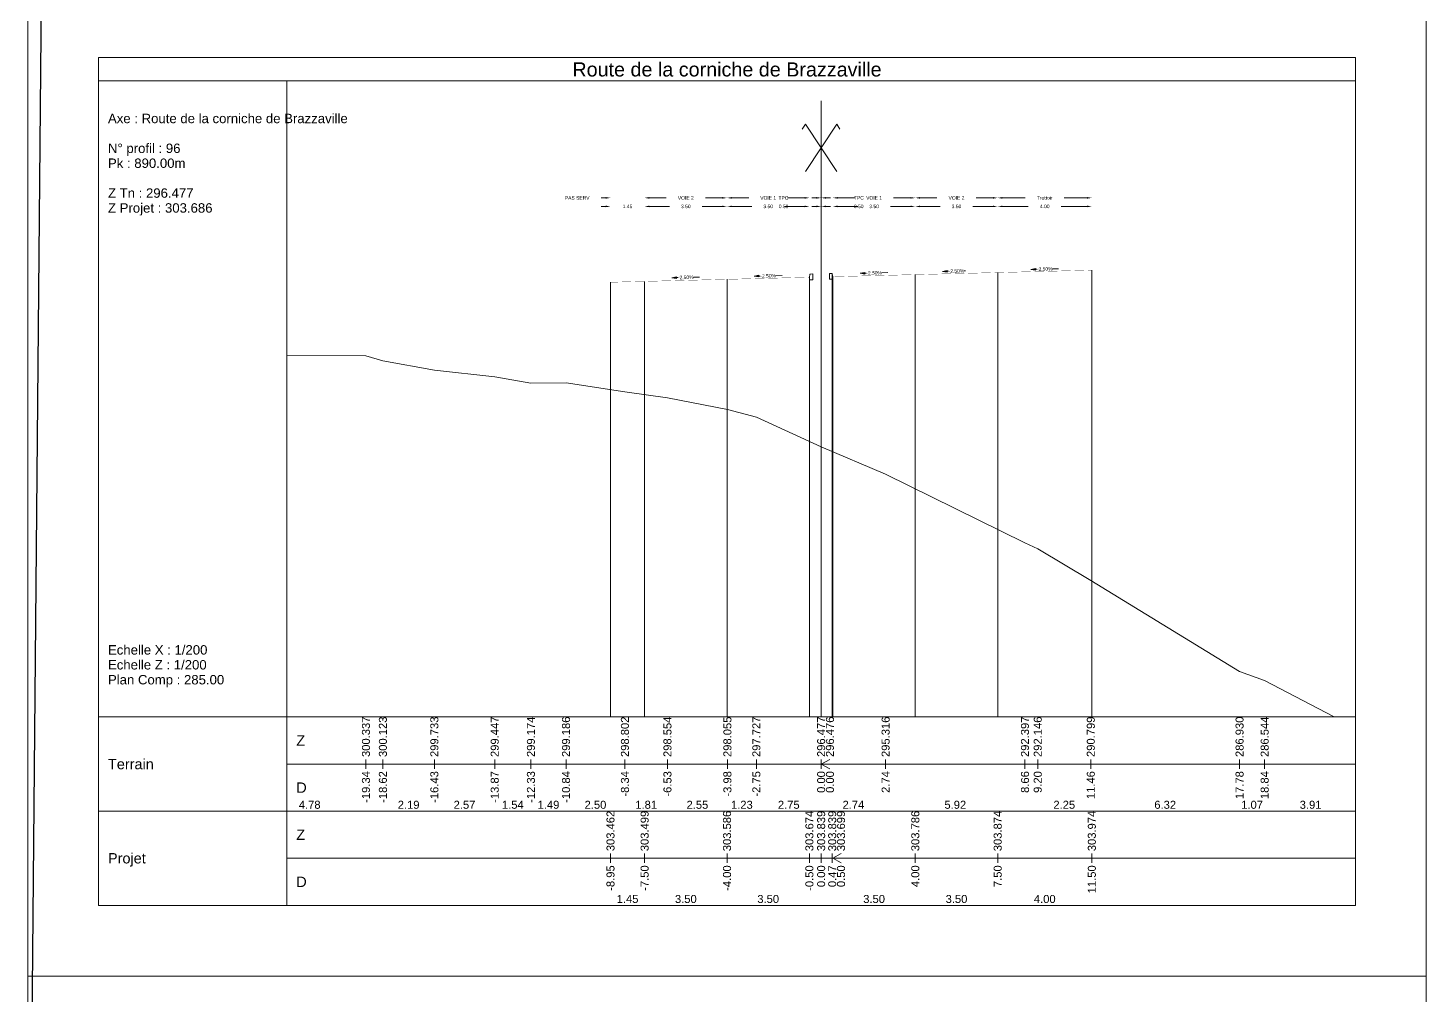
# Model space of a CAD drawing. Extents: x 0 to 74, y -372 to 1003.
# Drawn here: x 0 to 59.4, y 15.4 to 56.4 of the extents above; entities that cross this region are included whole.
import ezdxf
from ezdxf.enums import TextEntityAlignment as Align

# ---------------------------------------------------------------- set-up
doc = ezdxf.new("R2010")
doc.units = 0
doc.header["$LTSCALE"] = 2
doc.header["$PDSIZE"] = -0.004
doc.layers.get('0').update_dxf_attribs({"lineweight": 0})
for name, color, linetype, lineweight in [('Route - Profils type - Content session name', 7, 'Continuous', 0), ('Route - Profils type - PT VIA DRO', 5, 'Continuous', 0), ('Route - Profils type - PT VIA GAU', 5, 'Continuous', 0), ('Route - Route de la corniche de Brazzaville - PT - Cadre_P96', 7, 'Continuous', 0), ('Route - Route de la corniche de Brazzaville - PT - Terrain_P96', 5, 'Continuous', 0)]:
    doc.layers.add(name, color=color, linetype=linetype, lineweight=lineweight)
doc.styles.add('CadreTitre', font='arial.ttf', dxfattribs={"height": 0.003})
doc.styles.add('Cotation', font='arial.ttf')
doc.styles.add('CoteHor', font='arial.ttf', dxfattribs={"height": 0.0022})
doc.styles.add('CoteHorA', font='arial.ttf', dxfattribs={"height": 0.0022})
doc.styles.add('CoteTitre', font='arial.ttf', dxfattribs={"height": 0.0017})
doc.styles.add('CoteTitreA', font='arial.ttf', dxfattribs={"height": 0.0017})
doc.styles.add('CoteVert', font='arial.ttf', dxfattribs={"height": 0.0017})
doc.styles.add('CoteVertA', font='arial.ttf', dxfattribs={"height": 0.0017})
doc.styles.add('ProfilCartouche', font='arial.ttf', dxfattribs={"height": 0.002})
doc.dimstyles.new('BRAZZAVILLE', dxfattribs={"dimtxt": 0.15, "dimasz": 0.2, "dimexe": 0.5, "dimexo": 0.5, "dimgap": 0.5, "dimtad": 0, "dimzin": 0, "dimdsep": 46, "dimtxsty": 'Cotation', "dimsah": 1, "dimcen": 0.1, "dimse1": 1, "dimse2": 1, "dimclrd": 1, "dimclre": 256, "dimclrt": 1, "dimaunit": 2, "dimazin": 0, "dimtfac": 1, "dimtdec": 4, "dimtofl": 0, "dimtmove": 0, "dimatfit": 1, "dimfxl": 1, "dimtolj": 1, "dimtzin": 0, "dimlwd": 0, "dimlwe": 0, "dimarcsym": 0})
doc.dimstyles.get("Standard").update_dxf_attribs({"dimtxt": 0.18, "dimasz": 0.18, "dimexe": 0.18, "dimexo": 0.0625, "dimgap": 0.09, "dimtad": 0, "dimtih": 1, "dimtoh": 1, "dimdec": 4, "dimzin": 0, "dimdsep": 46, "dimtxsty": 'Standard', "dimcen": 0.09, "dimadec": 0, "dimazin": 0, "dimtfac": 1, "dimtdec": 4, "dimtofl": 0, "dimtmove": 0, "dimatfit": 3, "dimfxl": 1, "dimtolj": 1, "dimtzin": 0, "dimarcsym": 0})

# ---------------------------------------------------------------- blocks, each defined once
blk = doc.blocks.new('*D483')
at = {"layer": 'Defpoints', "color": 0, "transparency": 16777216}
for p in [(34.2, 48.856), (34.2, 48.852), (33.7, 45.856)]:
    blk.add_point(p, dxfattribs=at)
at = {"layer": 'Route - Profils type - PT VIA DRO', "color": 1, "lineweight": 0, "transparency": 16777216}
for p, q in [((33.5, 48.852), (33.3, 48.852)), ((34.4, 48.852), (34.6, 48.852))]:
    blk.add_line(p, q, dxfattribs=at)
at = {"layer": 'Route - Profils type - PT VIA DRO', "color": 1, "transparency": 16777216}
for points in [[(33.5, 48.885), (33.5, 48.819), (33.7, 48.852)], [(34.4, 48.885), (34.4, 48.819), (34.2, 48.852)]]:
    blk.add_solid(points, dxfattribs=at)
at = {"layer": 'Route - Profils type - PT VIA DRO', "color": 1, "transparency": 16777216, "insert": (35.295, 48.852), "char_height": 0.15, "attachment_point": 5, "style": 'Cotation'}
blk.add_mtext('\\A1;0.50', dxfattribs=at)
blk = doc.blocks.new('*D484')
at = {"layer": 'Defpoints', "color": 0, "transparency": 16777216}
for p in [(34.2, 48.856), (37.7, 48.856), (37.7, 48.852)]:
    blk.add_point(p, dxfattribs=at)
at = {"layer": 'Route - Profils type - PT VIA DRO', "color": 1, "lineweight": 0, "transparency": 16777216}
for p, q in [((34.4, 48.852), (35.255, 48.852)), ((37.5, 48.852), (36.645, 48.852))]:
    blk.add_line(p, q, dxfattribs=at)
at = {"layer": 'Route - Profils type - PT VIA DRO', "color": 1, "transparency": 16777216}
for points in [[(34.4, 48.885), (34.4, 48.819), (34.2, 48.852)], [(37.5, 48.885), (37.5, 48.819), (37.7, 48.852)]]:
    blk.add_solid(points, dxfattribs=at)
at = {"layer": 'Route - Profils type - PT VIA DRO', "color": 1, "transparency": 16777216, "insert": (35.95, 48.852), "char_height": 0.15, "attachment_point": 5, "style": 'Cotation'}
blk.add_mtext('\\A1;3.50', dxfattribs=at)
blk = doc.blocks.new('*D485')
at = {"layer": 'Defpoints', "color": 0, "transparency": 16777216}
for p in [(37.7, 48.856), (41.2, 48.856), (41.2, 48.852)]:
    blk.add_point(p, dxfattribs=at)
at = {"layer": 'Route - Profils type - PT VIA DRO', "color": 1, "lineweight": 0, "transparency": 16777216}
for p, q in [((37.9, 48.852), (38.755, 48.852)), ((41, 48.852), (40.145, 48.852))]:
    blk.add_line(p, q, dxfattribs=at)
at = {"layer": 'Route - Profils type - PT VIA DRO', "color": 1, "transparency": 16777216}
for points in [[(37.9, 48.885), (37.9, 48.819), (37.7, 48.852)], [(41, 48.885), (41, 48.819), (41.2, 48.852)]]:
    blk.add_solid(points, dxfattribs=at)
at = {"layer": 'Route - Profils type - PT VIA DRO', "color": 1, "transparency": 16777216, "insert": (39.45, 48.852), "char_height": 0.15, "attachment_point": 5, "style": 'Cotation'}
blk.add_mtext('\\A1;3.50', dxfattribs=at)
blk = doc.blocks.new('*D486')
at = {"layer": 'Defpoints', "color": 0, "transparency": 16777216}
for p in [(34.2, 49.215), (34.2, 48.656), (33.7, 45.856)]:
    blk.add_point(p, dxfattribs=at)
at = {"layer": 'Route - Profils type - PT VIA DRO', "color": 1, "lineweight": 0, "transparency": 16777216}
for p, q in [((33.5, 49.215), (33.3, 49.215)), ((34.4, 49.215), (34.6, 49.215))]:
    blk.add_line(p, q, dxfattribs=at)
at = {"layer": 'Route - Profils type - PT VIA DRO', "color": 1, "transparency": 16777216}
for points in [[(33.5, 49.249), (33.5, 49.182), (33.7, 49.215)], [(34.4, 49.249), (34.4, 49.182), (34.2, 49.215)]]:
    blk.add_solid(points, dxfattribs=at)
at = {"layer": 'Route - Profils type - PT VIA DRO', "color": 1, "transparency": 16777216, "insert": (35.303, 49.215), "char_height": 0.15, "attachment_point": 5, "style": 'Cotation'}
blk.add_mtext('\\A1;TPC', dxfattribs=at)
blk = doc.blocks.new('*D487')
at = {"layer": 'Defpoints', "color": 0, "transparency": 16777216}
for p in [(37.7, 49.215), (37.7, 48.856), (34.2, 48.656)]:
    blk.add_point(p, dxfattribs=at)
at = {"layer": 'Route - Profils type - PT VIA DRO', "color": 1, "lineweight": 0, "transparency": 16777216}
for p, q in [((34.4, 49.215), (35.132, 49.215)), ((37.5, 49.215), (36.768, 49.215))]:
    blk.add_line(p, q, dxfattribs=at)
at = {"layer": 'Route - Profils type - PT VIA DRO', "color": 1, "transparency": 16777216}
for points in [[(34.4, 49.249), (34.4, 49.182), (34.2, 49.215)], [(37.5, 49.249), (37.5, 49.182), (37.7, 49.215)]]:
    blk.add_solid(points, dxfattribs=at)
at = {"layer": 'Route - Profils type - PT VIA DRO', "color": 1, "transparency": 16777216, "insert": (35.95, 49.215), "char_height": 0.15, "attachment_point": 5, "style": 'Cotation'}
blk.add_mtext('\\A1;VOIE 1', dxfattribs=at)
blk = doc.blocks.new('*D488')
at = {"layer": 'Defpoints', "color": 0, "transparency": 16777216}
for p in [(37.7, 48.856), (41.2, 49.215), (41.2, 48.856)]:
    blk.add_point(p, dxfattribs=at)
at = {"layer": 'Route - Profils type - PT VIA DRO', "color": 1, "lineweight": 0, "transparency": 16777216}
for p, q in [((37.9, 49.215), (38.618, 49.215)), ((41, 49.215), (40.282, 49.215))]:
    blk.add_line(p, q, dxfattribs=at)
at = {"layer": 'Route - Profils type - PT VIA DRO', "color": 1, "transparency": 16777216}
for points in [[(37.9, 49.249), (37.9, 49.182), (37.7, 49.215)], [(41, 49.249), (41, 49.182), (41.2, 49.215)]]:
    blk.add_solid(points, dxfattribs=at)
at = {"layer": 'Route - Profils type - PT VIA DRO', "color": 1, "transparency": 16777216, "insert": (39.45, 49.215), "char_height": 0.15, "attachment_point": 5, "style": 'Cotation'}
blk.add_mtext('\\A1;VOIE 2', dxfattribs=at)
blk = doc.blocks.new('*D489')
at = {"layer": 'Defpoints', "color": 0, "transparency": 16777216}
for p in [(41.2, 48.856), (45.2, 48.856), (45.2, 48.852)]:
    blk.add_point(p, dxfattribs=at)
at = {"layer": 'Route - Profils type - PT VIA DRO', "color": 1, "lineweight": 0, "transparency": 16777216}
for p, q in [((41.4, 48.852), (42.502, 48.852)), ((45, 48.852), (43.898, 48.852))]:
    blk.add_line(p, q, dxfattribs=at)
at = {"layer": 'Route - Profils type - PT VIA DRO', "color": 1, "transparency": 16777216}
for points in [[(41.4, 48.885), (41.4, 48.819), (41.2, 48.852)], [(45, 48.885), (45, 48.819), (45.2, 48.852)]]:
    blk.add_solid(points, dxfattribs=at)
at = {"layer": 'Route - Profils type - PT VIA DRO', "color": 1, "transparency": 16777216, "insert": (43.2, 48.852), "char_height": 0.15, "attachment_point": 5, "style": 'Cotation'}
blk.add_mtext('\\A1;4.00', dxfattribs=at)
blk = doc.blocks.new('*D490')
at = {"layer": 'Defpoints', "color": 0, "transparency": 16777216}
for p in [(41.2, 48.856), (45.2, 49.215), (45.2, 48.856)]:
    blk.add_point(p, dxfattribs=at)
at = {"layer": 'Route - Profils type - PT VIA DRO', "color": 1, "lineweight": 0, "transparency": 16777216}
for p, q in [((41.4, 49.215), (42.369, 49.215)), ((45, 49.215), (44.031, 49.215))]:
    blk.add_line(p, q, dxfattribs=at)
at = {"layer": 'Route - Profils type - PT VIA DRO', "color": 1, "transparency": 16777216}
for points in [[(41.4, 49.249), (41.4, 49.182), (41.2, 49.215)], [(45, 49.249), (45, 49.182), (45.2, 49.215)]]:
    blk.add_solid(points, dxfattribs=at)
at = {"layer": 'Route - Profils type - PT VIA DRO', "color": 1, "transparency": 16777216, "insert": (43.2, 49.215), "char_height": 0.15, "attachment_point": 5, "style": 'Cotation'}
blk.add_mtext('\\A1;Trottoir', dxfattribs=at)
blk = doc.blocks.new('MENSURA_COTEPENTE_145')
at = {"layer": 'Route - Profils type - PT VIA DRO', "linetype": 'Continuous', "lineweight": 0}
blk.add_hatch(color=1, dxfattribs=at).paths.add_polyline_path([(0.17778, -4.26059), (0.17678, -4.26079), (0.17778, -4.26094)])
at = {"layer": 'Route - Profils type - PT VIA DRO', "color": 1, "linetype": 'Continuous', "lineweight": 0}
for p, q in [((0.17778, -4.26076), (0.17808, -4.26075)), ((0.18139, -4.26067), (0.18269, -4.26064))]:
    blk.add_line(p, q, dxfattribs=at)
at = {"layer": 'Route - Profils type - PT VIA DRO', "color": 1, "linetype": 'Continuous', "lineweight": 0, "flags": 128}
blk.add_lwpolyline([(0.17778, -4.26059), (0.17678, -4.26079), (0.17778, -4.26094), (0.17778, -4.26059)], close=True, dxfattribs=at)
at = {"layer": 'Route - Profils type - PT VIA DRO', "color": 1, "style": 'Cotation'}
blk.add_text('-2.50%', height=0.00075, rotation=1.4321, dxfattribs=at).set_placement((0.17974, -4.26071), align=Align.MIDDLE_CENTER)
blk = doc.blocks.new('MENSURA_COTEPENTE_146')
at = {"layer": 'Route - Profils type - PT VIA DRO', "linetype": 'Continuous', "lineweight": 0}
blk.add_hatch(color=1, dxfattribs=at).paths.add_polyline_path([(0.19528, -4.26018), (0.19428, -4.26038), (0.19529, -4.26053)])
at = {"layer": 'Route - Profils type - PT VIA DRO', "color": 1, "linetype": 'Continuous', "lineweight": 0}
for p, q in [((0.19528, -4.26036), (0.19558, -4.26035)), ((0.19889, -4.26027), (0.19914, -4.26026))]:
    blk.add_line(p, q, dxfattribs=at)
at = {"layer": 'Route - Profils type - PT VIA DRO', "color": 1, "linetype": 'Continuous', "lineweight": 0, "flags": 128}
blk.add_lwpolyline([(0.19528, -4.26018), (0.19428, -4.26038), (0.19529, -4.26053), (0.19528, -4.26018)], close=True, dxfattribs=at)
at = {"layer": 'Route - Profils type - PT VIA DRO', "color": 1, "style": 'Cotation'}
blk.add_text('-2.50%', height=0.00075, rotation=1.4321, dxfattribs=at).set_placement((0.19724, -4.26031), align=Align.MIDDLE_CENTER)
blk = doc.blocks.new('MENSURA_COTEPENTE_147')
at = {"layer": 'Route - Profils type - PT VIA DRO', "linetype": 'Continuous', "lineweight": 0}
blk.add_hatch(color=1, dxfattribs=at).paths.add_polyline_path([(0.21403, -4.25976), (0.21303, -4.25996), (0.21404, -4.26011)])
at = {"layer": 'Route - Profils type - PT VIA DRO', "color": 1, "linetype": 'Continuous', "lineweight": 0}
for p, q in [((0.21403, -4.25993), (0.21433, -4.25993)), ((0.21764, -4.25984), (0.21894, -4.25981))]:
    blk.add_line(p, q, dxfattribs=at)
at = {"layer": 'Route - Profils type - PT VIA DRO', "color": 1, "linetype": 'Continuous', "lineweight": 0, "flags": 128}
blk.add_lwpolyline([(0.21403, -4.25976), (0.21303, -4.25996), (0.21404, -4.26011), (0.21403, -4.25976)], close=True, dxfattribs=at)
at = {"layer": 'Route - Profils type - PT VIA DRO', "color": 1, "style": 'Cotation'}
blk.add_text('-2.50%', height=0.00075, rotation=1.4321, dxfattribs=at).set_placement((0.21599, -4.25988), align=Align.MIDDLE_CENTER)
blk = doc.blocks.new('T2__mirroredMSX', base_point=(-6.713, 11.473))
at = {"linetype": 'Continuous', "flags": 128}
blk.add_lwpolyline([(-6.837, 11.703), (-6.863, 11.583), (-6.863, 11.473), (-6.713, 11.473), (-6.713, 11.723), (-6.818, 11.719, 0.339869)], format="xyb", close=True, dxfattribs=at)
blk = doc.blocks.new('*D494')
at = {"layer": 'Defpoints', "color": 0, "transparency": 16777216}
for p in [(33.2, 48.856), (33.2, 48.852), (33.7, 45.856)]:
    blk.add_point(p, dxfattribs=at)
at = {"layer": 'Route - Profils type - PT VIA GAU', "color": 1, "lineweight": 0, "transparency": 16777216}
for p, q in [((33, 48.852), (32.8, 48.852)), ((33.9, 48.852), (34.1, 48.852))]:
    blk.add_line(p, q, dxfattribs=at)
at = {"layer": 'Route - Profils type - PT VIA GAU', "color": 1, "transparency": 16777216}
for points in [[(33, 48.885), (33, 48.819), (33.2, 48.852)], [(33.9, 48.885), (33.9, 48.819), (33.7, 48.852)]]:
    blk.add_solid(points, dxfattribs=at)
at = {"layer": 'Route - Profils type - PT VIA GAU', "color": 1, "transparency": 16777216, "insert": (32.105, 48.852), "char_height": 0.15, "attachment_point": 5, "style": 'Cotation'}
blk.add_mtext('\\A1;0.50', dxfattribs=at)
blk = doc.blocks.new('*D495')
at = {"layer": 'Defpoints', "color": 0, "transparency": 16777216}
for p in [(29.7, 48.856), (29.7, 48.852), (33.2, 48.856)]:
    blk.add_point(p, dxfattribs=at)
at = {"layer": 'Route - Profils type - PT VIA GAU', "color": 1, "lineweight": 0, "transparency": 16777216}
for p, q in [((29.9, 48.852), (30.755, 48.852)), ((33, 48.852), (32.145, 48.852))]:
    blk.add_line(p, q, dxfattribs=at)
at = {"layer": 'Route - Profils type - PT VIA GAU', "color": 1, "transparency": 16777216}
for points in [[(29.9, 48.885), (29.9, 48.819), (29.7, 48.852)], [(33, 48.885), (33, 48.819), (33.2, 48.852)]]:
    blk.add_solid(points, dxfattribs=at)
at = {"layer": 'Route - Profils type - PT VIA GAU', "color": 1, "transparency": 16777216, "insert": (31.45, 48.852), "char_height": 0.15, "attachment_point": 5, "style": 'Cotation'}
blk.add_mtext('\\A1;3.50', dxfattribs=at)
blk = doc.blocks.new('*D496')
at = {"layer": 'Defpoints', "color": 0, "transparency": 16777216}
for p in [(26.2, 48.856), (26.2, 48.852), (29.7, 48.856)]:
    blk.add_point(p, dxfattribs=at)
at = {"layer": 'Route - Profils type - PT VIA GAU', "color": 1, "lineweight": 0, "transparency": 16777216}
for p, q in [((26.4, 48.852), (27.255, 48.852)), ((29.5, 48.852), (28.645, 48.852))]:
    blk.add_line(p, q, dxfattribs=at)
at = {"layer": 'Route - Profils type - PT VIA GAU', "color": 1, "transparency": 16777216}
for points in [[(26.4, 48.885), (26.4, 48.819), (26.2, 48.852)], [(29.5, 48.885), (29.5, 48.819), (29.7, 48.852)]]:
    blk.add_solid(points, dxfattribs=at)
at = {"layer": 'Route - Profils type - PT VIA GAU', "color": 1, "transparency": 16777216, "insert": (27.95, 48.852), "char_height": 0.15, "attachment_point": 5, "style": 'Cotation'}
blk.add_mtext('\\A1;3.50', dxfattribs=at)
blk = doc.blocks.new('*D497')
at = {"layer": 'Defpoints', "color": 0, "transparency": 16777216}
for p in [(33.2, 49.215), (33.2, 48.656), (33.7, 45.856)]:
    blk.add_point(p, dxfattribs=at)
at = {"layer": 'Route - Profils type - PT VIA GAU', "color": 1, "lineweight": 0, "transparency": 16777216}
for p, q in [((33, 49.215), (32.8, 49.215)), ((33.9, 49.215), (34.1, 49.215))]:
    blk.add_line(p, q, dxfattribs=at)
at = {"layer": 'Route - Profils type - PT VIA GAU', "color": 1, "transparency": 16777216}
for points in [[(33, 49.249), (33, 49.182), (33.2, 49.215)], [(33.9, 49.249), (33.9, 49.182), (33.7, 49.215)]]:
    blk.add_solid(points, dxfattribs=at)
at = {"layer": 'Route - Profils type - PT VIA GAU', "color": 1, "transparency": 16777216, "insert": (32.097, 49.215), "char_height": 0.15, "attachment_point": 5, "style": 'Cotation'}
blk.add_mtext('\\A1;TPC', dxfattribs=at)
blk = doc.blocks.new('*D498')
at = {"layer": 'Defpoints', "color": 0, "transparency": 16777216}
for p in [(29.7, 49.215), (29.7, 48.856), (33.2, 48.656)]:
    blk.add_point(p, dxfattribs=at)
at = {"layer": 'Route - Profils type - PT VIA GAU', "color": 1, "lineweight": 0, "transparency": 16777216}
for p, q in [((29.9, 49.215), (30.632, 49.215)), ((33, 49.215), (32.268, 49.215))]:
    blk.add_line(p, q, dxfattribs=at)
at = {"layer": 'Route - Profils type - PT VIA GAU', "color": 1, "transparency": 16777216}
for points in [[(29.9, 49.249), (29.9, 49.182), (29.7, 49.215)], [(33, 49.249), (33, 49.182), (33.2, 49.215)]]:
    blk.add_solid(points, dxfattribs=at)
at = {"layer": 'Route - Profils type - PT VIA GAU', "color": 1, "transparency": 16777216, "insert": (31.45, 49.215), "char_height": 0.15, "attachment_point": 5, "style": 'Cotation'}
blk.add_mtext('\\A1;VOIE 1', dxfattribs=at)
blk = doc.blocks.new('*D499')
at = {"layer": 'Defpoints', "color": 0, "transparency": 16777216}
for p in [(26.2, 49.215), (26.2, 48.856), (29.7, 48.856)]:
    blk.add_point(p, dxfattribs=at)
at = {"layer": 'Route - Profils type - PT VIA GAU', "color": 1, "lineweight": 0, "transparency": 16777216}
for p, q in [((26.4, 49.215), (27.118, 49.215)), ((29.5, 49.215), (28.782, 49.215))]:
    blk.add_line(p, q, dxfattribs=at)
at = {"layer": 'Route - Profils type - PT VIA GAU', "color": 1, "transparency": 16777216}
for points in [[(26.4, 49.249), (26.4, 49.182), (26.2, 49.215)], [(29.5, 49.249), (29.5, 49.182), (29.7, 49.215)]]:
    blk.add_solid(points, dxfattribs=at)
at = {"layer": 'Route - Profils type - PT VIA GAU', "color": 1, "transparency": 16777216, "insert": (27.95, 49.215), "char_height": 0.15, "attachment_point": 5, "style": 'Cotation'}
blk.add_mtext('\\A1;VOIE 2', dxfattribs=at)
blk = doc.blocks.new('*D500')
at = {"layer": 'Defpoints', "color": 0, "transparency": 16777216}
for p in [(24.75, 49.215), (24.75, 48.856), (26.2, 48.856)]:
    blk.add_point(p, dxfattribs=at)
at = {"layer": 'Route - Profils type - PT VIA GAU', "color": 1, "lineweight": 0, "transparency": 16777216}
for p, q in [((24.55, 49.215), (24.35, 49.215)), ((26.4, 49.215), (26.6, 49.215))]:
    blk.add_line(p, q, dxfattribs=at)
at = {"layer": 'Route - Profils type - PT VIA GAU', "color": 1, "transparency": 16777216}
for points in [[(24.55, 49.249), (24.55, 49.182), (24.75, 49.215)], [(26.4, 49.249), (26.4, 49.182), (26.2, 49.215)]]:
    blk.add_solid(points, dxfattribs=at)
at = {"layer": 'Route - Profils type - PT VIA GAU', "color": 1, "transparency": 16777216, "insert": (23.335, 49.215), "char_height": 0.15, "attachment_point": 5, "style": 'Cotation'}
blk.add_mtext('\\A1;PAS SERV', dxfattribs=at)
blk = doc.blocks.new('*D501')
at = {"layer": 'Defpoints', "color": 0, "transparency": 16777216}
for p in [(24.75, 48.856), (24.75, 48.852), (26.2, 48.856)]:
    blk.add_point(p, dxfattribs=at)
at = {"layer": 'Route - Profils type - PT VIA GAU', "color": 1, "lineweight": 0, "transparency": 16777216}
for p, q in [((24.55, 48.852), (24.35, 48.852)), ((26.4, 48.852), (26.6, 48.852))]:
    blk.add_line(p, q, dxfattribs=at)
at = {"layer": 'Route - Profils type - PT VIA GAU', "color": 1, "transparency": 16777216}
for points in [[(24.55, 48.885), (24.55, 48.819), (24.75, 48.852)], [(26.4, 48.885), (26.4, 48.819), (26.2, 48.852)]]:
    blk.add_solid(points, dxfattribs=at)
at = {"layer": 'Route - Profils type - PT VIA GAU', "color": 1, "transparency": 16777216, "insert": (25.475, 48.852), "char_height": 0.15, "attachment_point": 5, "style": 'Cotation'}
blk.add_mtext('\\A1;1.45', dxfattribs=at)
blk = doc.blocks.new('MENSURA_COTEPENTE_148')
at = {"layer": 'Route - Profils type - PT VIA GAU', "linetype": 'Continuous', "lineweight": 0}
blk.add_hatch(color=1, dxfattribs=at).paths.add_polyline_path([(0.15529, -4.26157), (0.15428, -4.26141), (0.15528, -4.26121)])
at = {"layer": 'Route - Profils type - PT VIA GAU', "color": 1, "linetype": 'Continuous', "lineweight": 0}
for p, q in [((0.15528, -4.26139), (0.15558, -4.26138)), ((0.15889, -4.2613), (0.16019, -4.26127))]:
    blk.add_line(p, q, dxfattribs=at)
at = {"layer": 'Route - Profils type - PT VIA GAU', "color": 1, "linetype": 'Continuous', "lineweight": 0, "flags": 128}
blk.add_lwpolyline([(0.15529, -4.26157), (0.15428, -4.26141), (0.15528, -4.26121), (0.15529, -4.26157)], close=True, dxfattribs=at)
at = {"layer": 'Route - Profils type - PT VIA GAU', "color": 1, "style": 'Cotation'}
blk.add_text('-2.50%', height=0.00075, rotation=-358.5679, dxfattribs=at).set_placement((0.15724, -4.26134), align=Align.MIDDLE_CENTER)
blk = doc.blocks.new('MENSURA_COTEPENTE_149')
at = {"layer": 'Route - Profils type - PT VIA GAU', "linetype": 'Continuous', "lineweight": 0}
blk.add_hatch(color=1, dxfattribs=at).paths.add_polyline_path([(0.13778, -4.26188), (0.13678, -4.26172), (0.13777, -4.26152)])
at = {"layer": 'Route - Profils type - PT VIA GAU', "color": 1, "linetype": 'Continuous', "lineweight": 0}
for p, q in [((0.13778, -4.2617), (0.13808, -4.26169)), ((0.14139, -4.26161), (0.14269, -4.26158))]:
    blk.add_line(p, q, dxfattribs=at)
at = {"layer": 'Route - Profils type - PT VIA GAU', "color": 1, "linetype": 'Continuous', "lineweight": 0, "flags": 128}
blk.add_lwpolyline([(0.13778, -4.26188), (0.13678, -4.26172), (0.13777, -4.26152), (0.13778, -4.26188)], close=True, dxfattribs=at)
at = {"layer": 'Route - Profils type - PT VIA GAU', "color": 1, "style": 'Cotation'}
blk.add_text('-2.50%', height=0.00075, rotation=-358.5679, dxfattribs=at).set_placement((0.13973, -4.26165), align=Align.MIDDLE_CENTER)
blk = doc.blocks.new('T2', base_point=(-6.713, 11.473))
at = {"linetype": 'Continuous', "flags": 128}
blk.add_lwpolyline([(-6.837, 11.703), (-6.863, 11.583), (-6.863, 11.473), (-6.713, 11.473), (-6.713, 11.723), (-6.818, 11.719, 0.339869)], format="xyb", close=True, dxfattribs=at)

msp = doc.modelspace()

# ---------------------------------------------------------------- linework, layer by layer
at = {"flags": 128}
for points in [[(0, 16.17), (0, 58.17), (59.4, 58.17), (59.4, 16.17)], [(3, 19.17), (3, 55.17), (56.4, 55.17), (56.4, 19.17)], [(0, -25.83), (0, 16.17), (59.4, 16.17), (59.4, -25.83)]]:
    msp.add_lwpolyline(points, close=True, dxfattribs=at)
at = {"layer": 'Route - Profils type - PT VIA DRO', "color": 1, "linetype": 'Continuous', "flags": 128}
msp.add_lwpolyline([(33.7, 46.009, 0.01, 0.01, 0), (34.05, 46.009, 0.01, 0.01, 0), (34.17, 46.009, 0.01, 0.01, 0), (34.2, 45.869, 0.01, 0.01, 0), (37.7, 45.956, 0.01, 0.01, 0), (41.2, 46.044, 0.01, 0.01, 0), (45.2, 46.144, 0.01, 0.01, 0)], format="xyseb", dxfattribs=at)
at = {"layer": 'Route - Profils type - PT VIA GAU', "color": 1, "linetype": 'Continuous', "flags": 128}
msp.add_lwpolyline([(33.7, 45.984, 0.01, 0.01, 0), (33.23, 45.984, 0.01, 0.01, 0), (33.2, 45.844, 0.01, 0.01, 0), (29.7, 45.756, 0.01, 0.01, 0), (26.2, 45.669, 0.01, 0.01, 0), (24.75, 45.632, 0.01, 0.01, 0)], format="xyseb", dxfattribs=at)
at = {"layer": 'Route - Route de la corniche de Brazzaville - PT - Cadre_P96', "color": 7, "linetype": 'Continuous'}
for p, q in [((11, 54.17), (11, 19.17)), ((33.7, 49.339), (33.7, 53.339)), ((32.9, 52.139), (33.033, 52.339)), ((34.367, 50.339), (33.033, 52.339)), ((33.033, 50.339), (34.367, 52.339)), ((34.5, 52.139), (34.367, 52.339)), ((33.7, 27.17), (33.7, 49.339)), ((29.7, 27.17), (29.7, 45.756)), ((29.7, 27.17), (29.7, 45.756)), ((33.2, 27.17), (33.2, 45.844)), ((33.2, 27.17), (33.2, 45.844)), ((33.7, 27.17), (33.7, 46.009)), ((33.7, 27.17), (33.7, 46.009)), ((34.17, 27.17), (34.17, 46.009)), ((34.17, 27.17), (34.17, 46.009)), ((34.2, 27.17), (34.2, 45.869)), ((34.2, 27.17), (34.2, 45.869)), ((37.7, 27.17), (37.7, 45.956)), ((37.7, 27.17), (37.7, 45.956)), ((41.2, 27.17), (41.2, 46.044)), ((41.2, 27.17), (41.2, 46.044)), ((45.2, 27.17), (45.2, 46.144)), ((45.2, 27.17), (45.2, 46.144)), ((24.75, 27.17), (24.75, 45.632)), ((24.75, 27.17), (24.75, 45.632)), ((26.2, 27.17), (26.2, 45.669)), ((26.2, 27.17), (26.2, 45.669)), ((56.4, 27.17), (3, 27.17)), ((56.4, 25.17), (11, 25.17)), ((56.4, 23.17), (3, 23.17)), ((56.4, 23.17), (3, 23.17)), ((56.4, 23.17), (3, 23.17)), ((56.4, 23.17), (3, 23.17)), ((56.4, 23.17), (3, 23.17)), ((56.4, 23.17), (3, 23.17)), ((56.4, 23.17), (3, 23.17)), ((56.4, 21.17), (11, 21.17)), ((24.75, 21.37), (24.75, 21.17)), ((24.75, 20.97), (24.75, 21.17)), ((26.2, 21.37), (26.2, 21.17)), ((26.2, 20.97), (26.2, 21.17)), ((29.7, 21.37), (29.7, 21.17)), ((29.7, 20.97), (29.7, 21.17)), ((33.2, 21.37), (33.2, 21.17)), ((33.2, 20.97), (33.2, 21.17)), ((33.7, 21.37), (33.7, 21.17)), ((33.7, 20.97), (33.7, 21.17)), ((34.17, 21.37), (34.17, 21.17)), ((34.17, 20.97), (34.17, 21.17)), ((34.544, 21.37), (34.2, 21.17)), ((34.544, 20.97), (34.2, 21.17)), ((37.7, 21.37), (37.7, 21.17)), ((37.7, 20.97), (37.7, 21.17)), ((41.2, 21.37), (41.2, 21.17)), ((41.2, 20.97), (41.2, 21.17)), ((45.2, 21.37), (45.2, 21.17)), ((45.2, 20.97), (45.2, 21.17)), ((56.4, 19.17), (3, 19.17)), ((56.4, 19.17), (3, 19.17)), ((56.4, 19.17), (3, 19.17)), ((56.4, 19.17), (3, 19.17)), ((56.4, 19.17), (3, 19.17)), ((56.4, 19.17), (3, 19.17))]:
    msp.add_line(p, q, dxfattribs=at)
at = {"layer": 'Route - Route de la corniche de Brazzaville - PT - Cadre_P96', "color": 114, "linetype": 'Continuous'}
for p, q in [((14.36, 25.37), (14.36, 25.17)), ((14.36, 24.97), (14.36, 25.17)), ((15.08, 25.37), (15.08, 25.17)), ((15.08, 24.97), (15.08, 25.17)), ((17.266, 25.37), (17.266, 25.17)), ((17.266, 24.97), (17.266, 25.17)), ((19.831, 25.37), (19.831, 25.17)), ((19.831, 24.97), (19.831, 25.17)), ((21.369, 25.37), (21.369, 25.17)), ((21.369, 24.97), (21.369, 25.17)), ((22.86, 25.37), (22.86, 25.17)), ((22.86, 24.97), (22.86, 25.17)), ((25.363, 25.37), (25.363, 25.17)), ((25.363, 24.97), (25.363, 25.17)), ((27.17, 25.37), (27.17, 25.17)), ((27.17, 24.97), (27.17, 25.17)), ((29.717, 25.37), (29.717, 25.17)), ((29.717, 24.97), (29.717, 25.17)), ((30.947, 25.37), (30.947, 25.17)), ((30.947, 24.97), (30.947, 25.17)), ((33.7, 25.37), (33.7, 25.17)), ((33.7, 24.97), (33.7, 25.17)), ((34.074, 25.37), (33.702, 25.17)), ((34.074, 24.97), (33.702, 25.17)), ((36.439, 25.37), (36.439, 25.17)), ((36.439, 24.97), (36.439, 25.17)), ((42.36, 25.37), (42.36, 25.17)), ((42.36, 24.97), (42.36, 25.17)), ((42.902, 25.37), (42.902, 25.17)), ((42.902, 24.97), (42.902, 25.17)), ((45.156, 25.37), (45.156, 25.17)), ((45.156, 24.97), (45.156, 25.17)), ((51.477, 25.37), (51.477, 25.17)), ((51.477, 24.97), (51.477, 25.17)), ((52.543, 25.37), (52.543, 25.17)), ((52.543, 24.97), (52.543, 25.17))]:
    msp.add_line(p, q, dxfattribs=at)
at = {"layer": 'Route - Route de la corniche de Brazzaville - PT - Cadre_P96', "flags": 128}
msp.add_lwpolyline([(2.99, 19.16), (2.99, 54.18), (56.41, 54.18), (56.41, 19.16)], close=True, dxfattribs=at)
at = {"layer": 'Route - Route de la corniche de Brazzaville - PT - Terrain_P96', "color": 114, "linetype": 'Continuous', "flags": 128}
msp.add_lwpolyline([(11, 42.532), (14.36, 42.507), (15.08, 42.293), (17.266, 41.903), (19.831, 41.617), (21.369, 41.344), (22.86, 41.356), (25.363, 40.972), (27.17, 40.724), (29.717, 40.225), (30.947, 39.897), (33.7, 38.647), (33.702, 38.646), (36.439, 37.486), (42.36, 34.567), (42.902, 34.316), (45.156, 32.969), (51.477, 29.1), (52.543, 28.714), (55.494, 27.17)], dxfattribs=at)
msp.add_lwpolyline([(11, 42.532), (14.36, 42.507), (15.08, 42.293), (17.266, 41.903), (19.831, 41.617), (21.369, 41.344), (22.86, 41.356), (25.363, 40.972), (27.17, 40.724), (29.717, 40.225), (30.947, 39.897), (33.7, 38.647), (33.702, 38.646), (36.439, 37.486), (42.36, 34.567), (42.902, 34.316), (45.156, 32.969), (51.477, 29.1), (52.543, 28.714), (55.494, 27.17)], dxfattribs=at)

# ---------------------------------------------------------------- block references
at = {"layer": 'Route - Profils type - PT VIA DRO', "xscale": -1, "zscale": 200}
msp.add_blockref('T2__mirroredMSX', (34.05, 45.759), dxfattribs=at)
at = {"layer": 'Route - Profils type - PT VIA DRO', "xscale": 200, "yscale": 200, "zscale": 200}
for name in ['MENSURA_COTEPENTE_145', 'MENSURA_COTEPENTE_146', 'MENSURA_COTEPENTE_147']:
    msp.add_blockref(name, (0, 898.17), dxfattribs=at)
at = {"layer": 'Route - Profils type - PT VIA GAU', "xscale": 200, "yscale": 200, "zscale": 200}
for name in ['MENSURA_COTEPENTE_149', 'MENSURA_COTEPENTE_148']:
    msp.add_blockref(name, (0, 898.17), dxfattribs=at)
at = {"layer": 'Route - Profils type - PT VIA GAU', "zscale": 200}
msp.add_blockref('T2', (33.35, 45.734), dxfattribs=at)

# ---------------------------------------------------------------- texts
at = {"color": 7, "style": 'CadreTitre'}
msp.add_text('Route de la corniche de Brazzaville', height=0.6, dxfattribs=at).set_placement((29.7, 54.97), align=Align.TOP_CENTER)
at = {"style": 'ProfilCartouche'}
for s, p in [('Axe : Route de la corniche de Brazzaville', (3.4, 52.587)), ('N° profil : 96', (3.4, 51.32)), ('Pk : 890.00m', (3.4, 50.687)), ('Z Tn : 296.477', (3.4, 49.42)), ('Z Projet : 303.686', (3.4, 48.787)), ('Echelle X : 1/200', (3.4, 30.02)), ('Echelle Z : 1/200', (3.4, 29.387)), ('Plan Comp : 285.00', (3.4, 28.753))]:
    msp.add_text(s, height=0.4, dxfattribs=at).set_placement(p, align=Align.MIDDLE_LEFT)
at = {"layer": 'Route - Route de la corniche de Brazzaville - PT - Cadre_P96', "color": 114, "style": 'CoteVert'}
for s, p in [('300.337', (14.36, 25.47)), ('300.123', (15.08, 25.47)), ('299.733', (17.266, 25.47)), ('299.447', (19.831, 25.47)), ('299.174', (21.369, 25.47)), ('299.186', (22.86, 25.47)), ('298.802', (25.363, 25.47)), ('298.554', (27.17, 25.47)), ('298.055', (29.717, 25.47)), ('297.727', (30.947, 25.47)), ('296.477', (33.7, 25.47)), ('296.476', (34.074, 25.47)), ('295.316', (36.439, 25.47)), ('292.397', (42.36, 25.47)), ('292.146', (42.902, 25.47)), ('290.799', (45.156, 25.47)), ('286.930', (51.477, 25.47)), ('286.544', (52.543, 25.47))]:
    msp.add_text(s, height=0.34, rotation=90, dxfattribs=at).set_placement(p, align=Align.MIDDLE_LEFT)
at = {"layer": 'Route - Route de la corniche de Brazzaville - PT - Cadre_P96', "color": 114, "style": 'CoteHor'}
for s, p in [('Z', (11.4, 26.17)), ('Terrain', (3.4, 25.17)), ('D', (11.4, 24.17))]:
    msp.add_text(s, height=0.44, dxfattribs=at).set_placement(p, align=Align.MIDDLE_LEFT)
at = {"layer": 'Route - Route de la corniche de Brazzaville - PT - Cadre_P96', "color": 114, "style": 'CoteVert'}
for s, p in [('-19.34', (14.36, 24.87)), ('-18.62', (15.08, 24.87)), ('-16.43', (17.266, 24.87)), ('-13.87', (19.831, 24.87)), ('-12.33', (21.369, 24.87)), ('-10.84', (22.86, 24.87)), ('-8.34', (25.363, 24.87)), ('-6.53', (27.17, 24.87)), ('-3.98', (29.717, 24.87)), ('-2.75', (30.947, 24.87)), ('0.00', (33.7, 24.87)), ('0.00', (34.074, 24.87)), ('2.74', (36.439, 24.87)), ('8.66', (42.36, 24.87)), ('9.20', (42.902, 24.87)), ('11.46', (45.156, 24.87)), ('17.78', (51.477, 24.87)), ('18.84', (52.543, 24.87))]:
    msp.add_text(s, height=0.34, rotation=90, dxfattribs=at).set_placement(p, align=Align.MIDDLE_RIGHT)
at = {"layer": 'Route - Route de la corniche de Brazzaville - PT - Cadre_P96', "color": 114, "style": 'CoteTitre'}
for s, p in [('4.78', (11.97, 23.17)), ('2.19', (16.173, 23.17)), ('2.57', (18.548, 23.17)), ('1.54', (20.6, 23.17)), ('1.49', (22.115, 23.17)), ('2.50', (24.111, 23.17)), ('1.81', (26.267, 23.17)), ('2.55', (28.443, 23.17)), ('1.23', (30.332, 23.17)), ('2.75', (32.324, 23.17)), ('2.74', (35.07, 23.17)), ('5.92', (39.4, 23.17)), ('2.25', (44.029, 23.17)), ('6.32', (48.317, 23.17)), ('1.07', (52.01, 23.17)), ('3.91', (54.495, 23.17))]:
    msp.add_text(s, height=0.34, dxfattribs=at).set_placement(p, align=Align.BOTTOM_CENTER)
at = {"layer": 'Route - Route de la corniche de Brazzaville - PT - Cadre_P96', "color": 7, "style": 'CoteVertA'}
for s, p in [('303.674', (33.2, 21.47)), ('303.874', (41.2, 21.47)), ('303.974', (45.2, 21.47)), ('303.462', (24.75, 21.47)), ('303.499', (26.2, 21.47)), ('303.586', (29.7, 21.47)), ('303.839', (33.7, 21.47)), ('303.839', (34.17, 21.47)), ('303.699', (34.544, 21.47)), ('303.786', (37.7, 21.47))]:
    msp.add_text(s, height=0.34, rotation=90, dxfattribs=at).set_placement(p, align=Align.MIDDLE_LEFT)
at = {"layer": 'Route - Route de la corniche de Brazzaville - PT - Cadre_P96', "color": 7, "style": 'CoteHorA'}
for s, p in [('Z', (11.4, 22.17)), ('Projet', (3.4, 21.17)), ('D', (11.4, 20.17))]:
    msp.add_text(s, height=0.44, dxfattribs=at).set_placement(p, align=Align.MIDDLE_LEFT)
at = {"layer": 'Route - Route de la corniche de Brazzaville - PT - Cadre_P96', "color": 7, "style": 'CoteVertA'}
for s, p in [('-8.95', (24.75, 20.87)), ('-7.50', (26.2, 20.87)), ('-4.00', (29.7, 20.87)), ('-0.50', (33.2, 20.87)), ('0.00', (33.7, 20.87)), ('0.47', (34.17, 20.87)), ('0.50', (34.544, 20.87)), ('4.00', (37.7, 20.87)), ('7.50', (41.2, 20.87)), ('11.50', (45.2, 20.87))]:
    msp.add_text(s, height=0.34, rotation=90, dxfattribs=at).set_placement(p, align=Align.MIDDLE_RIGHT)
at = {"layer": 'Route - Route de la corniche de Brazzaville - PT - Cadre_P96', "color": 7, "style": 'CoteTitreA'}
for s, p in [('1.45', (25.475, 19.17)), ('3.50', (27.95, 19.17)), ('3.50', (31.45, 19.17)), ('3.50', (35.95, 19.17)), ('3.50', (39.45, 19.17)), ('4.00', (43.2, 19.17))]:
    msp.add_text(s, height=0.34, dxfattribs=at).set_placement(p, align=Align.BOTTOM_CENTER)

# ---------------------------------------------------------------- dimensions: what is measured, and where the dimension line sits
at = {"layer": 'Route - Profils type - PT VIA DRO'}
for base, p1, p2, text, picture, middle in [((34.2, 49.215), (33.7, 45.856), (34.2, 48.656), 'TPC', '*D486', (35.303, 49.215)), ((37.7, 49.215), (34.2, 48.656), (37.7, 48.856), 'VOIE 1', '*D487', (35.95, 49.215)), ((41.2, 49.215), (37.7, 48.856), (41.2, 48.856), 'VOIE 2', '*D488', (39.45, 49.215)), ((45.2, 49.215), (41.2, 48.856), (45.2, 48.856), 'Trottoir', '*D490', (43.2, 49.215)), ((34.2, 48.852), (33.7, 45.856), (34.2, 48.856), '0.50', '*D483', (35.295, 48.852)), ((37.7, 48.852), (34.2, 48.856), (37.7, 48.856), '3.50', '*D484', (35.95, 48.852)), ((41.2, 48.852), (37.7, 48.856), (41.2, 48.856), '3.50', '*D485', (39.45, 48.852)), ((45.2, 48.852), (41.2, 48.856), (45.2, 48.856), '4.00', '*D489', (43.2, 48.852))]:
    dim = msp.add_linear_dim(base=base, p1=p1, p2=p2, text=text, dimstyle='BRAZZAVILLE', override={"dimscale": 1, "dimclrt": 1}, dxfattribs=at)
    dim.commit()
    dim.dimension.update_dxf_attribs({"geometry": picture, "text_midpoint": middle})
at = {"layer": 'Route - Profils type - PT VIA GAU'}
for base, p1, p2, text, picture, middle in [((24.75, 49.215), (26.2, 48.856), (24.75, 48.856), 'PAS SERV', '*D500', (23.335, 49.215)), ((26.2, 49.215), (29.7, 48.856), (26.2, 48.856), 'VOIE 2', '*D499', (27.95, 49.215)), ((29.7, 49.215), (33.2, 48.656), (29.7, 48.856), 'VOIE 1', '*D498', (31.45, 49.215)), ((33.2, 49.215), (33.7, 45.856), (33.2, 48.656), 'TPC', '*D497', (32.097, 49.215)), ((24.75, 48.852), (26.2, 48.856), (24.75, 48.856), '1.45', '*D501', (25.475, 48.852)), ((26.2, 48.852), (29.7, 48.856), (26.2, 48.856), '3.50', '*D496', (27.95, 48.852)), ((29.7, 48.852), (33.2, 48.856), (29.7, 48.856), '3.50', '*D495', (31.45, 48.852)), ((33.2, 48.852), (33.7, 45.856), (33.2, 48.856), '0.50', '*D494', (32.105, 48.852))]:
    dim = msp.add_linear_dim(base=base, p1=p1, p2=p2, text=text, dimstyle='BRAZZAVILLE', override={"dimscale": 1, "dimclrt": 1}, dxfattribs=at)
    dim.commit()
    dim.dimension.update_dxf_attribs({"geometry": picture, "text_midpoint": middle})

# ---------------------------------------------------------------- leaders
at = {"layer": 'Route - Profils type - Content session name', "linetype": 'Continuous'}
msp.add_leader([(4.318, 477.474), (0.017, -2.209)], dimstyle='Standard', override={"dimasz": 0, "dimldrblk": 'None'}, dxfattribs=at)

doc.saveas('drawing.dxf')
